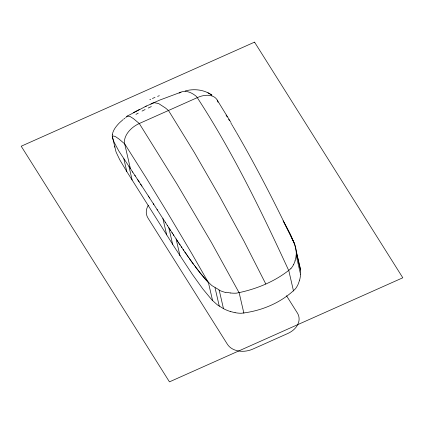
<?xml version="1.0" encoding="UTF-8"?>
<svg xmlns="http://www.w3.org/2000/svg" width="424" height="424" viewBox="0 0 424 424"><rect width="100%" height="100%" fill="white"/><g stroke="black" fill="none" stroke-linecap="round" stroke-linejoin="round"><path stroke-width="0.64" d="M112.334 134.62C113.097 129.993 116.197 126.182 119.383 122.912M299.609 280.132L298.252 283.985A30.756 23.034 -13 0 1 295.501 288.744C281.101 302.943 261.036 311.168 241.065 313.278A29.897 22.393 -13 0 1 235.071 312.663M295.157 260.861L293.721 264.364M125.674 117.644L127.311 116.107L130.02 116.462L133.502 118.683L139.289 123.511L177.025 184.127L211.539 242.671L239.184 292.862L243.874 313.182M290.853 268.662C275.468 281.488 255.985 289.385 236.422 293.159A30.247 21.693 -21.2 0 1 230.529 292.973M119.701 122.594L123.087 119.61M150.854 104.124L152.592 103.117L154.416 102.73L158.64 103.562L165.44 107.972L168.455 110.5L169.605 112.291L194.314 152.444L219.812 196.773L243.842 240.874L265.8 283.99M123.803 119.049L124.9 118.243M179.156 93.089C184.864 89.167 192.024 92.591 196.593 96.619C232.548 151.543 261.343 211.099 288.824 270.719L293.514 291.039M126.728 116.377L146.423 106.011M139.819 109.265L133.231 112.731M145.119 106.631L159.578 100.144L181 92.146M185.118 90.98C194.139 88.478 204.246 89.628 211.952 95.172L207.946 92.798M230.518 292.995L226.013 292.205M235.066 312.674L230.476 311.539M230.471 311.545A46.28 34.662 -13 0 1 223.485 308.667L217.422 304.898L212.037 300.075L202.932 289.073L192.311 274.323L174.004 246.445L126.622 171.269L119.759 159.784L116.266 152.449A61.295 45.909 -13 0 1 115.932 151.522L112.275 136.189A10.743 7.266 -44.8 0 1 112.318 134.625M205.667 279.623L211.868 285.58L219.139 289.873L223.48 308.672M212.604 300.701L208.433 282.633L200.149 273.045L190.774 260.522M205.486 279.416L195.104 266.484M194.287 265.387L194.521 265.7M193.365 264.126L184.838 251.989M189.295 258.439L190.281 259.827M188.32 257.039L188.807 257.739M187.35 255.646L187.832 256.345M185.908 253.557L186.867 254.946M185.431 252.858L181.308 246.763M183.067 249.381L183.656 250.25M181.891 247.637L178.398 242.39M179.559 244.139L180.142 245.014M132.776 172.192L118.752 150.896L113.818 141.621M177.243 240.641L178.976 243.265M132.558 171.863L135.32 176.05M177.82 241.516L176.087 238.887L179.977 255.741M134.832 175.313L138.24 180.502M176.665 239.761L173.342 234.695M137.752 179.76L139.22 181.997M138.728 181.249L141.171 184.986M140.683 184.233L141.897 186.094M141.658 185.733L148.58 196.37M171.98 232.601L173.803 235.394M170.162 229.803L172.436 233.301M148.379 196.063L149.635 198.003M149.105 197.187L153.87 204.548M167.48 225.658L170.618 230.502M153.34 203.727L157.421 210.05M165.143 222.033L167.602 225.844M157.055 209.483L165.392 222.42M217.199 100.08L230.99 122.494M286.502 295.729L297.399 313.045A19.435 14.559 -13 0 1 287.838 333.471L252.837 349.084A19.435 14.559 -13 0 1 227.397 344.267L147.971 218.031A19.435 14.559 -13 0 1 148.352 205.227M226.077 115.068L227.227 116.95M228.674 119.324L229.538 120.761M230.979 123.167L231.557 124.131M231.849 124.614L232.712 126.076M233.004 126.559L236.184 131.975M236.475 132.474C256.812 167.57 275.293 203.721 292.809 240.302C295.396 244.887 296.636 250.245 296.206 255.502L300.542 274.296L300.277 268.217L298.719 261.995M283.094 220.862L283.64 221.837M283.91 222.319L285.007 224.291M208.433 282.633L191.696 253.398L167.554 212.774L146.137 177.799L124.683 143.863L118.906 138.966L115.529 136.661L113.791 136.051L112.424 136.125L112.551 137.646M284.048 222.563L284.451 223.284M284.917 224.126L290.551 234.933L294.648 244.176L298.814 262.244M285.379 224.964L285.564 225.303M285.93 225.976L290.551 234.933L294.648 244.176M298.326 261.004L298.523 261.502M113.378 140.455L112.588 137.805M296.222 251.517L300.489 270.009M215.026 287.737L219.293 306.223M168.805 227.704L172.637 244.298M162.911 218.572L166.685 234.923M130.391 168.588L124.683 143.863A19.435 12.46 -32.2 0 1 139.289 123.511L197.621 97.488A19.435 12.46 -32.2 0 1 218.021 102.232M128.997 166.489L132.129 180.046M123.845 158.74L126.803 171.561M114.798 147.133A11.655 8.729 -13 0 1 114.819 146.158M300.536 274.301A46.778 35.033 -13 0 1 299.614 280.137M149.836 99.603A117.909 76.458 -33.3 0 1 150.695 99.221M152.417 98.479A117.909 76.458 -33.3 0 1 155.004 97.398M157.601 96.365A117.909 76.458 -33.3 0 1 159.329 95.707M135.945 114.379A117.909 69.817 -31.2 0 1 138.219 113.123M142.04 111.093A117.909 69.817 -31.2 0 1 145.119 109.535M148.22 108.035A117.909 69.817 -31.2 0 1 151.336 106.594M293.71 264.364A31.116 21.433 -7.7 0 1 290.869 268.668M296.122 255.502A47.08 32.696 -6.1 0 1 294.998 260.845M113.844 141.6A59.042 40.54 -41.4 0 1 113.404 140.434M225.817 292.534A46.592 34.45 -24.1 0 1 218.943 290.106M254.543 42.14L21.2 146.222L169.457 381.86L402.8 277.778L254.543 42.14"/></g></svg>
